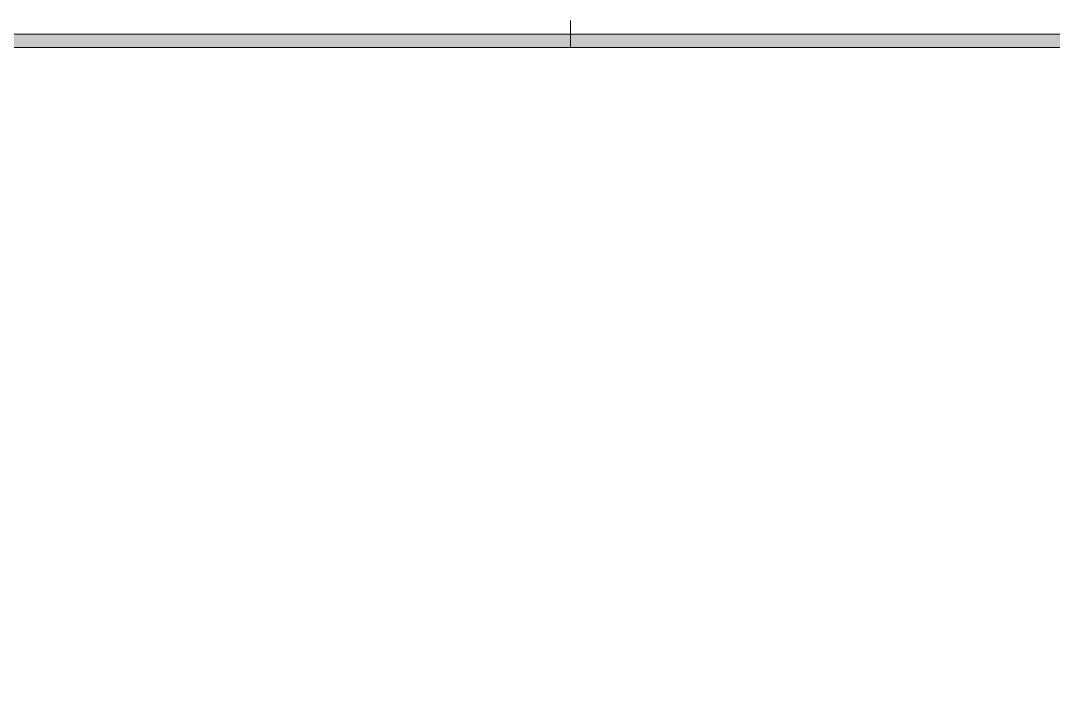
# Model space of a CAD drawing. Header units: inches. Extents: x -17.6 to 82.3, y -15.1 to 23.2.
# Drawn here: x -5.05 to 4.56, y 16.81 to 23.19 of the extents above; entities that cross this region are included whole.
import ezdxf

# ---------------------------------------------------------------- set-up
doc = ezdxf.new("R2010")
doc.units = ezdxf.units.IN
doc.header["$MEASUREMENT"] = 0
doc.layers.add('G-ANNO-TTLB', color=7, linetype='Continuous', lineweight=0)

msp = doc.modelspace()

# ---------------------------------------------------------------- hatches: boundary and pattern name
at = {"layer": 'G-ANNO-TTLB', "true_color": 0xff00ff, "transparency": 33554687}
h = msp.add_hatch(color=6, dxfattribs=at)
edge = h.paths.add_edge_path()
edge.add_spline(control_points=[(24.6253, -11.0625), (24.6253, -11.0625), (-16.0625, -11.0625), (-16.0625, -11.0625), (-16.0625, -11.0625), (-16.0625, 23.0625), (-16.0625, 23.0625), (-16.0625, 23.0625), (24.6253, 23.0625), (24.6253, 23.0625), (24.6253, 23.0625), (24.6253, -11.0625), (24.6253, -11.0625)], knot_values=[0, 0, 0, 0, 1, 1, 1, 2, 2, 2, 3, 3, 3, 4, 4, 4, 4], degree=3, periodic=0)
edge = h.paths.add_edge_path()
edge.add_spline(control_points=[(-15.9375, 22.9375), (-15.9375, 22.9375), (-15.9375, -10.9375), (-15.9375, -10.9375), (-15.9375, -10.9375), (24.5003, -10.9375), (24.5003, -10.9375), (24.5003, -10.9375), (24.5003, 22.9375), (24.5003, 22.9375), (24.5003, 22.9375), (-15.9375, 22.9375), (-15.9375, 22.9375)], knot_values=[0, 0, 0, 0, 1, 1, 1, 2, 2, 2, 3, 3, 3, 4, 4, 4, 4], degree=3, periodic=0)
edge.add_line((-15.9375, 22.9375), (-15.9375, 22.9375))

# ---------------------------------------------------------------- linework, layer by layer
at = {"layer": 'G-ANNO-TTLB', "color": 6, "lineweight": 9, "true_color": 0xff00ff}
for p, q in [((0.0625, 22.9375), (0.0625, 23.1875)), ((24.6253, 23.0625), (-16.0625, 23.0625)), ((24.5003, 22.9375), (-15.9375, 22.9375)), ((-15.9375, 22.9375), (24.5003, 22.9375))]:
    msp.add_line(p, q, dxfattribs=at)
at = {"layer": 'G-ANNO-TTLB'}
for points in [[(24.6253, -11.0625), (24.6253, -11.0625), (-16.0625, -11.0625), (-16.0625, -11.0625), (-16.0625, -11.0625), (-16.0625, 23.0625), (-16.0625, 23.0625), (-16.0625, 23.0625), (24.6253, 23.0625), (24.6253, 23.0625), (24.6253, 23.0625), (24.6253, -11.0625), (24.6253, -11.0625)], [(-15.9375, 22.9375), (-15.9375, 22.9375), (-15.9375, -10.9375), (-15.9375, -10.9375), (-15.9375, -10.9375), (24.5003, -10.9375), (24.5003, -10.9375), (24.5003, -10.9375), (24.5003, 22.9375), (24.5003, 22.9375), (24.5003, 22.9375), (-15.9375, 22.9375), (-15.9375, 22.9375)]]:
    msp.add_open_spline(points, degree=3, knots=[0, 0, 0, 0, 1, 1, 1, 2, 2, 2, 3, 3, 3, 4, 4, 4, 4], dxfattribs=at)

doc.saveas('drawing.dxf')
